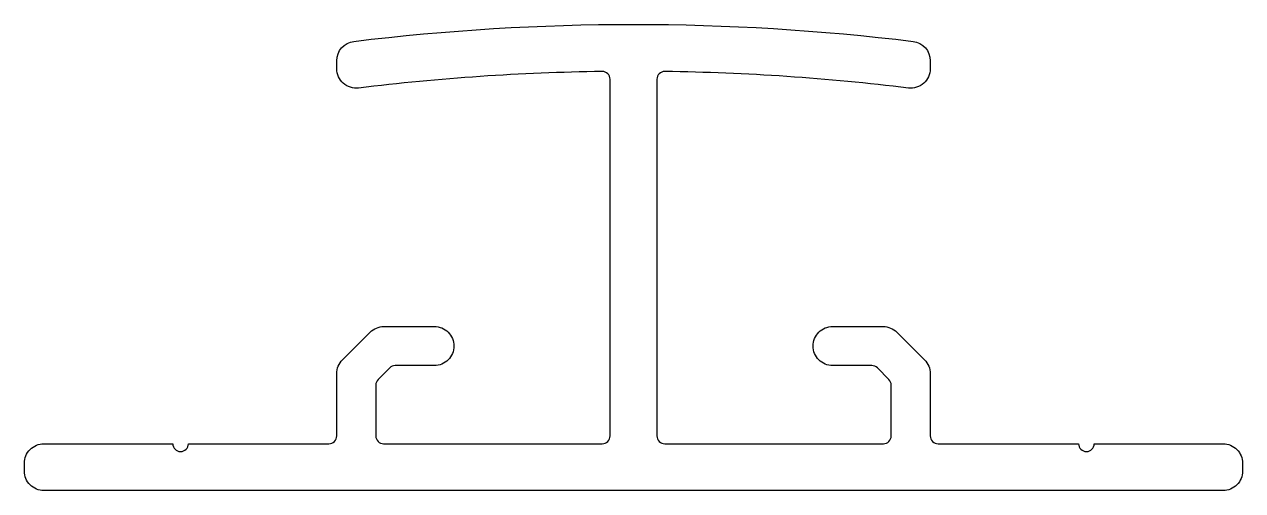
# Model space of a CAD drawing. Extents: x 214.6 to 245.8, y 302.2 to 314.2.
import ezdxf

# ---------------------------------------------------------------- set-up
doc = ezdxf.new("R2010")
doc.units = 0
doc.layers.get('0').update_dxf_attribs({"linetype": 'CONTINUOUS'})

msp = doc.modelspace()

# ---------------------------------------------------------------- linework, layer by layer
msp.add_lwpolyline([(225.064, 305.441), (224.061, 305.441, 0.19893), (223.92, 305.382), (223.623, 305.085, 0.198895), (223.564, 304.944), (223.564, 303.641, 0.414214), (223.764, 303.441), (229.364, 303.441, 0.414214), (229.564, 303.641), (229.564, 312.768, 0.41828), (229.362, 312.968, 0.02701), (223.125, 312.544, -0.450378), (222.564, 313.041), (222.564, 313.242, -0.37907), (223.004, 313.739, -0.060804), (237.325, 313.739, -0.37907), (237.764, 313.242), (237.764, 313.041, -0.450378), (237.204, 312.544, 0.027009), (230.967, 312.968, 0.41828), (230.764, 312.768), (230.764, 303.641, 0.414214), (230.964, 303.441), (236.564, 303.441, 0.414214), (236.764, 303.641), (236.764, 304.944, 0.198912), (236.706, 305.085), (236.409, 305.382, 0.198912), (236.267, 305.441), (235.264, 305.441, -0.414214), (234.764, 305.941, -0.414214), (235.264, 306.441), (236.557, 306.441, -0.198912), (236.911, 306.294), (237.618, 305.587, -0.198912), (237.764, 305.234), (237.764, 303.641, 0.414214), (237.964, 303.441), (241.564, 303.441, 1), (241.964, 303.441), (245.264, 303.441, -0.414214), (245.764, 302.941), (245.764, 302.741, -0.414214), (245.264, 302.241), (215.064, 302.241, -0.414214), (214.564, 302.741), (214.564, 302.941, -0.414214), (215.064, 303.441), (218.364, 303.441, 1), (218.764, 303.441), (222.364, 303.441, 0.414214), (222.564, 303.641), (222.564, 305.234, -0.198911), (222.711, 305.587), (223.418, 306.294, -0.198914), (223.771, 306.441), (225.064, 306.441, -0.414214), (225.564, 305.941, -0.414314), (225.064, 305.441)], format="xyb")

doc.saveas('drawing.dxf')
